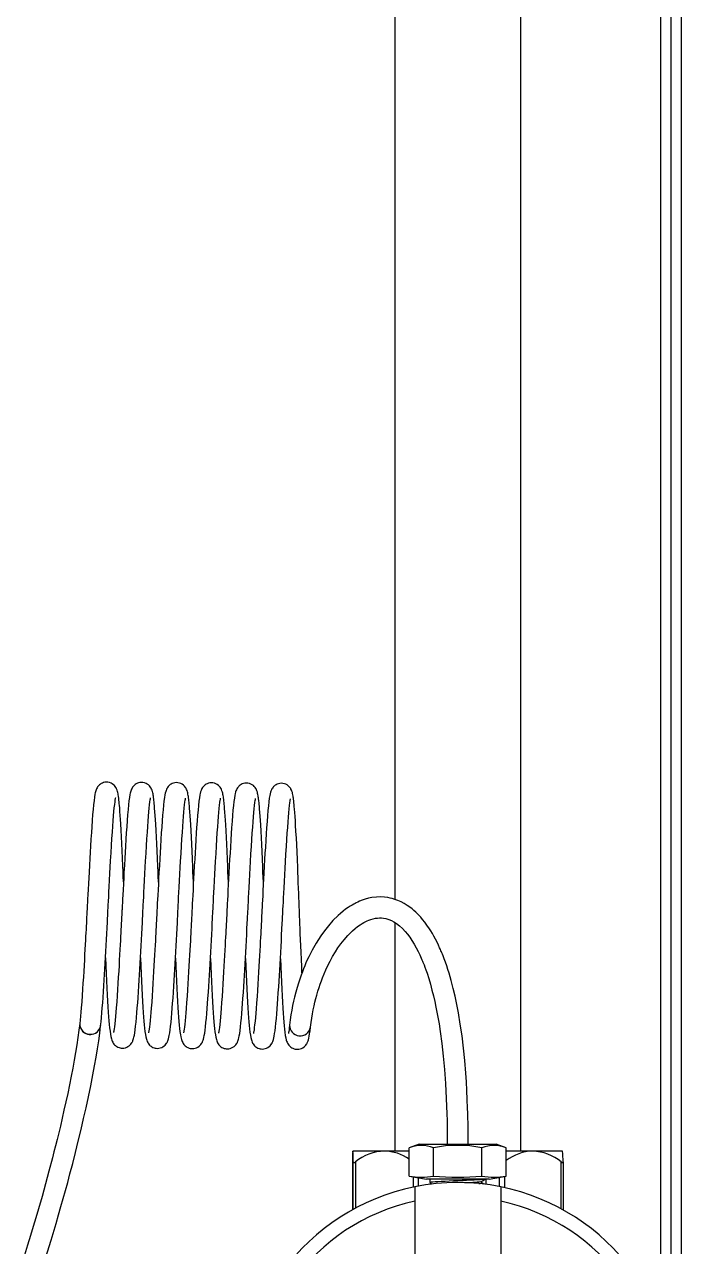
# Model space of a CAD drawing. Header units: millimetres. Extents: x 75 to 2075, y 25 to 1460.
# Drawn here: x 804.8 to 939.1, y 785.6 to 1035.1 of the extents above; entities that cross this region are included whole.
import ezdxf

# ---------------------------------------------------------------- set-up
doc = ezdxf.new("R2010")
doc.units = ezdxf.units.MM
doc.header["$LTSCALE"] = 5

msp = doc.modelspace()

# ---------------------------------------------------------------- linework, layer by layer
at = {"color": 7, "linetype": 'Continuous', "lineweight": 25}
for p, q in [((934.775, 1176.293), (934.775, 769.998)), ((936.918, 762.271), (936.918, 1177.426)), ((939.06, 569.446), (939.06, 1177.426)), ((880.489, 1036.908), (880.489, 856.463)), ((906.203, 805.063), (906.203, 1036.908)), ((880.489, 851.754), (880.489, 805.063)), ((885.489, 806.492), (883.449, 805.749)), ((885.489, 806.492), (901.203, 806.492)), ((903.244, 805.749), (901.203, 806.492)), ((878.36, 805.063), (871.919, 805.063)), ((883.449, 805.063), (878.36, 805.063)), ((883.449, 799.963), (883.449, 805.749)), ((888.397, 799.963), (888.397, 805.749)), ((898.295, 799.963), (898.295, 805.749)), ((903.244, 799.963), (903.244, 805.749)), ((908.663, 805.063), (903.244, 805.063)), ((914.773, 805.063), (908.663, 805.063)), ((871.828, 802.855), (871.828, 793.055)), ((872.009, 793.155), (872.009, 802.855)), ((872.439, 802.855), (872.439, 793.388)), ((914.456, 793.279), (914.456, 802.855)), ((914.864, 802.855), (914.864, 793.055)), ((883.449, 799.963), (886.933, 799.349)), ((884.281, 797.697), (884.281, 799.816)), ((885.296, 799.637), (885.296, 797.896)), ((899.759, 799.349), (886.933, 799.349)), ((887.632, 799.349), (887.632, 798.634)), ((898.287, 798.545), (898.287, 798.902)), ((898.694, 798.31), (898.287, 798.545)), ((899.06, 799.349), (899.06, 798.263)), ((899.759, 799.349), (903.244, 799.963)), ((901.864, 797.808), (901.864, 799.72)), ((902.869, 799.897), (902.869, 797.598)), ((884.56, 797.754), (884.56, 777.92)), ((902.132, 797.754), (902.132, 777.92))]:
    msp.add_line(p, q, dxfattribs=at)
at = {"color": 7, "linetype": 'Continuous', "lineweight": 25, "flags": 128}
for points in [[(825.074, 860.015), (825.072, 860.079), (825.028, 861.149), (824.984, 862.194), (824.941, 863.214), (824.871, 864.848), (824.802, 866.394), (824.736, 867.846), (824.668, 869.236), (824.598, 870.574), (824.525, 871.847), (824.469, 872.75), (824.413, 873.605), (824.355, 874.404), (824.298, 875.138), (824.257, 875.636), (824.219, 876.051), (824.186, 876.396), (824.156, 876.68), (824.13, 876.909), (824.115, 877.031), (824.096, 877.179), (824.072, 877.357), (824.043, 877.561), (824.006, 877.787), (823.962, 878.029), (823.91, 878.278), (823.852, 878.509), (823.769, 878.775), (823.678, 879.004), (823.577, 879.209), (823.518, 879.31), (823.408, 879.473), (823.223, 879.694), (823.028, 879.876), (822.795, 880.046), (822.533, 880.188), (822.252, 880.294), (821.876, 880.373), (821.545, 880.387), (821.298, 880.364), (821.002, 880.299), (820.763, 880.214), (820.545, 880.107), (820.35, 879.983), (820.163, 879.836), (820.032, 879.711), (819.905, 879.568), (819.793, 879.42), (819.683, 879.243), (819.575, 879.033), (819.481, 878.804), (819.407, 878.586), (819.308, 878.209), (819.247, 877.909), (819.149, 877.325), (819.056, 876.631), (818.962, 875.794), (818.869, 874.838), (818.778, 873.77), (818.686, 872.584), (818.592, 871.284), (818.511, 870.103), (818.425, 868.78), (818.335, 867.309), (818.264, 866.11), (818.191, 864.831), (818.116, 863.47), (818.037, 862.014), (817.975, 860.867), (817.911, 859.671), (817.847, 858.484), (817.792, 857.43), (817.744, 856.517), (817.703, 855.751), (817.681, 855.318), (817.662, 854.953), (817.646, 854.655), (817.634, 854.424), (817.626, 854.261), (817.618, 854.118), (817.605, 853.867), (817.58, 853.384), (817.551, 852.808), (817.52, 852.214), (817.489, 851.603), (817.456, 850.973), (817.423, 850.324), (817.388, 849.655), (817.348, 848.899), (817.305, 848.101), (817.257, 847.214), (817.204, 846.239), (817.145, 845.183), (817.085, 844.115), (817.021, 842.987), (816.952, 841.811), (816.88, 840.597), (816.805, 839.359), (816.725, 838.1), (816.64, 836.83), (816.55, 835.568), (816.455, 834.337), (816.381, 833.448), (816.306, 832.602), (816.23, 831.809), (816.153, 831.081), (816.153, 831.081)], [(832.217, 859.968), (832.214, 860.033), (832.171, 861.102), (832.127, 862.148), (832.084, 863.167), (832.014, 864.802), (831.945, 866.348), (831.879, 867.8), (831.811, 869.189), (831.74, 870.527), (831.668, 871.8), (831.612, 872.704), (831.555, 873.558), (831.498, 874.357), (831.441, 875.092), (831.399, 875.59), (831.362, 876.005), (831.328, 876.35), (831.298, 876.633), (831.272, 876.862), (831.258, 876.985), (831.239, 877.132), (831.215, 877.31), (831.185, 877.515), (831.149, 877.741), (831.105, 877.982), (831.052, 878.231), (830.994, 878.463), (830.912, 878.729), (830.821, 878.958), (830.719, 879.162), (830.66, 879.264), (830.55, 879.426), (830.366, 879.647), (830.171, 879.83), (829.937, 880), (829.675, 880.142), (829.395, 880.248), (829.019, 880.326), (828.687, 880.34), (828.441, 880.318), (828.144, 880.252), (827.906, 880.167), (827.687, 880.06), (827.492, 879.937), (827.306, 879.79), (827.174, 879.664), (827.048, 879.522), (826.936, 879.373), (826.826, 879.197), (826.718, 878.986), (826.623, 878.758), (826.55, 878.54), (826.451, 878.163), (826.389, 877.863), (826.292, 877.278), (826.198, 876.585), (826.104, 875.747), (826.012, 874.791), (825.921, 873.724), (825.829, 872.538), (825.735, 871.238), (825.654, 870.056), (825.568, 868.733), (825.477, 867.263), (825.406, 866.064), (825.334, 864.785), (825.259, 863.423), (825.18, 861.968), (825.118, 860.821), (825.053, 859.624), (824.99, 858.438), (824.934, 857.383), (824.886, 856.471), (824.846, 855.705), (824.823, 855.272), (824.804, 854.906), (824.789, 854.608), (824.777, 854.378), (824.769, 854.215), (824.761, 854.072), (824.748, 853.821), (824.723, 853.337), (824.693, 852.761), (824.663, 852.167), (824.632, 851.557), (824.599, 850.927), (824.565, 850.277), (824.53, 849.609), (824.49, 848.853), (824.448, 848.054), (824.4, 847.167), (824.347, 846.193), (824.288, 845.137), (824.228, 844.068), (824.163, 842.941), (824.095, 841.764), (824.023, 840.551), (823.948, 839.313), (823.868, 838.054), (823.783, 836.784), (823.692, 835.522), (823.598, 834.29), (823.524, 833.402), (823.449, 832.555), (823.373, 831.763), (823.296, 831.035), (823.296, 831.035)], [(839.36, 859.922), (839.357, 859.986), (839.313, 861.056), (839.27, 862.102), (839.227, 863.121), (839.156, 864.756), (839.088, 866.301), (839.021, 867.753), (838.953, 869.143), (838.883, 870.481), (838.81, 871.754), (838.754, 872.657), (838.698, 873.512), (838.641, 874.311), (838.584, 875.046), (838.542, 875.543), (838.505, 875.959), (838.471, 876.304), (838.441, 876.587), (838.415, 876.816), (838.4, 876.939), (838.382, 877.086), (838.358, 877.264), (838.328, 877.468), (838.292, 877.695), (838.248, 877.936), (838.195, 878.185), (838.137, 878.416), (838.054, 878.682), (837.964, 878.912), (837.862, 879.116), (837.803, 879.217), (837.693, 879.38), (837.508, 879.601), (837.314, 879.783), (837.08, 879.953), (836.818, 880.096), (836.537, 880.202), (836.162, 880.28), (835.83, 880.294), (835.583, 880.271), (835.287, 880.206), (835.049, 880.121), (834.83, 880.014), (834.635, 879.89), (834.449, 879.743), (834.317, 879.618), (834.19, 879.475), (834.079, 879.327), (833.968, 879.15), (833.861, 878.94), (833.766, 878.711), (833.693, 878.493), (833.594, 878.117), (833.532, 877.816), (833.434, 877.232), (833.341, 876.538), (833.247, 875.701), (833.155, 874.745), (833.064, 873.677), (832.972, 872.491), (832.877, 871.191), (832.796, 870.01), (832.711, 868.687), (832.62, 867.216), (832.549, 866.017), (832.476, 864.738), (832.402, 863.377), (832.322, 861.921), (832.26, 860.774), (832.196, 859.578), (832.133, 858.391), (832.077, 857.337), (832.029, 856.425), (831.989, 855.658), (831.966, 855.225), (831.947, 854.86), (831.932, 854.562), (831.92, 854.331), (831.911, 854.169), (831.904, 854.025), (831.891, 853.775), (831.866, 853.291), (831.836, 852.715), (831.806, 852.121), (831.774, 851.51), (831.742, 850.88), (831.708, 850.231), (831.673, 849.562), (831.633, 848.806), (831.591, 848.008), (831.543, 847.121), (831.489, 846.146), (831.431, 845.09), (831.371, 844.022), (831.306, 842.894), (831.238, 841.718), (831.166, 840.504), (831.09, 839.266), (831.011, 838.007), (830.926, 836.737), (830.835, 835.475), (830.74, 834.244), (830.667, 833.355), (830.592, 832.509), (830.516, 831.716), (830.439, 830.988), (830.439, 830.988)], [(846.502, 859.876), (846.5, 859.94), (846.456, 861.009), (846.412, 862.055), (846.369, 863.075), (846.299, 864.709), (846.23, 866.255), (846.164, 867.707), (846.096, 869.096), (846.026, 870.434), (845.953, 871.707), (845.897, 872.611), (845.841, 873.465), (845.784, 874.265), (845.727, 874.999), (845.685, 875.497), (845.647, 875.912), (845.614, 876.257), (845.584, 876.54), (845.558, 876.769), (845.543, 876.892), (845.524, 877.039), (845.501, 877.217), (845.471, 877.422), (845.434, 877.648), (845.39, 877.889), (845.338, 878.138), (845.28, 878.37), (845.197, 878.636), (845.106, 878.865), (845.005, 879.07), (844.946, 879.171), (844.836, 879.334), (844.651, 879.554), (844.457, 879.737), (844.223, 879.907), (843.961, 880.049), (843.68, 880.155), (843.304, 880.233), (842.973, 880.247), (842.726, 880.225), (842.43, 880.16), (842.192, 880.075), (841.973, 879.967), (841.778, 879.844), (841.591, 879.697), (841.46, 879.571), (841.333, 879.429), (841.221, 879.28), (841.111, 879.104), (841.003, 878.894), (840.909, 878.665), (840.835, 878.447), (840.737, 878.07), (840.675, 877.77), (840.577, 877.186), (840.484, 876.492), (840.39, 875.655), (840.297, 874.699), (840.207, 873.631), (840.114, 872.445), (840.02, 871.145), (839.939, 869.963), (839.853, 868.64), (839.763, 867.17), (839.692, 865.971), (839.619, 864.692), (839.544, 863.33), (839.465, 861.875), (839.403, 860.728), (839.339, 859.532), (839.276, 858.345), (839.22, 857.291), (839.172, 856.378), (839.131, 855.612), (839.109, 855.179), (839.09, 854.813), (839.074, 854.515), (839.062, 854.285), (839.054, 854.122), (839.046, 853.979), (839.033, 853.728), (839.008, 853.245), (838.979, 852.668), (838.948, 852.075), (838.917, 851.464), (838.885, 850.834), (838.851, 850.184), (838.816, 849.516), (838.776, 848.76), (838.733, 847.962), (838.685, 847.074), (838.632, 846.1), (838.574, 845.044), (838.513, 843.975), (838.449, 842.848), (838.38, 841.672), (838.308, 840.458), (838.233, 839.22), (838.153, 837.961), (838.068, 836.691), (837.978, 835.429), (837.883, 834.197), (837.81, 833.309), (837.734, 832.463), (837.658, 831.67), (837.582, 830.942), (837.582, 830.942)], [(853.645, 859.829), (853.642, 859.893), (853.599, 860.963), (853.555, 862.009), (853.512, 863.028), (853.442, 864.663), (853.373, 866.208), (853.307, 867.66), (853.239, 869.05), (853.168, 870.388), (853.096, 871.661), (853.04, 872.565), (852.983, 873.419), (852.926, 874.218), (852.869, 874.953), (852.827, 875.45), (852.79, 875.866), (852.756, 876.211), (852.726, 876.494), (852.7, 876.723), (852.686, 876.846), (852.667, 876.993), (852.643, 877.171), (852.613, 877.376), (852.577, 877.602), (852.533, 877.843), (852.48, 878.092), (852.422, 878.323), (852.34, 878.589), (852.249, 878.819), (852.148, 879.023), (852.088, 879.124), (851.978, 879.287), (851.794, 879.508), (851.599, 879.69), (851.366, 879.86), (851.103, 880.003), (850.823, 880.109), (850.447, 880.187), (850.115, 880.201), (849.869, 880.178), (849.572, 880.113), (849.334, 880.028), (849.115, 879.921), (848.92, 879.798), (848.734, 879.65), (848.602, 879.525), (848.476, 879.383), (848.364, 879.234), (848.254, 879.058), (848.146, 878.847), (848.051, 878.618), (847.978, 878.4), (847.879, 878.024), (847.817, 877.723), (847.72, 877.139), (847.626, 876.445), (847.532, 875.608), (847.44, 874.652), (847.349, 873.584), (847.257, 872.398), (847.163, 871.098), (847.082, 869.917), (846.996, 868.594), (846.905, 867.124), (846.835, 865.925), (846.762, 864.645), (846.687, 863.284), (846.608, 861.828), (846.546, 860.681), (846.481, 859.485), (846.418, 858.299), (846.362, 857.244), (846.314, 856.332), (846.274, 855.565), (846.252, 855.132), (846.233, 854.767), (846.217, 854.469), (846.205, 854.238), (846.197, 854.076), (846.189, 853.932), (846.176, 853.682), (846.151, 853.198), (846.121, 852.622), (846.091, 852.028), (846.06, 851.417), (846.027, 850.788), (845.994, 850.138), (845.959, 849.47), (845.919, 848.713), (845.876, 847.915), (845.828, 847.028), (845.775, 846.054), (845.716, 844.998), (845.656, 843.929), (845.592, 842.802), (845.523, 841.625), (845.451, 840.411), (845.376, 839.173), (845.296, 837.915), (845.211, 836.644), (845.121, 835.382), (845.026, 834.151), (844.952, 833.262), (844.877, 832.416), (844.801, 831.623), (844.724, 830.895), (844.724, 830.895)], [(861.53, 841.45), (861.473, 842.732), (861.412, 844.152), (861.348, 845.666), (861.294, 846.941), (861.241, 848.238), (861.193, 849.432), (861.15, 850.508), (861.112, 851.461), (861.08, 852.287), (861.053, 852.987), (861.031, 853.559), (861.014, 854.004), (861, 854.372), (860.984, 854.78), (860.965, 855.295), (860.939, 855.951), (860.908, 856.75), (860.872, 857.688), (860.829, 858.757), (860.785, 859.847), (860.741, 860.916), (860.698, 861.962), (860.655, 862.982), (860.584, 864.616), (860.516, 866.162), (860.449, 867.614), (860.382, 869.003), (860.311, 870.341), (860.238, 871.614), (860.183, 872.518), (860.126, 873.372), (860.069, 874.172), (860.012, 874.906), (859.97, 875.404), (859.933, 875.819), (859.899, 876.164), (859.869, 876.448), (859.843, 876.677), (859.828, 876.799), (859.81, 876.946), (859.786, 877.125), (859.756, 877.329), (859.72, 877.555), (859.676, 877.796), (859.623, 878.045), (859.565, 878.277), (859.483, 878.543), (859.392, 878.772), (859.29, 878.977), (859.231, 879.078), (859.121, 879.241), (858.936, 879.461), (858.742, 879.644), (858.508, 879.814), (858.246, 879.956), (857.965, 880.062), (857.59, 880.141), (857.258, 880.154), (857.012, 880.132), (856.715, 880.067), (856.477, 879.982), (856.258, 879.874), (856.063, 879.751), (855.877, 879.604), (855.745, 879.478), (855.619, 879.336), (855.507, 879.187), (855.396, 879.011), (855.289, 878.801), (855.194, 878.572), (855.121, 878.354), (855.022, 877.977), (854.96, 877.677), (854.863, 877.093), (854.769, 876.399), (854.675, 875.562), (854.583, 874.606), (854.492, 873.538), (854.4, 872.352), (854.305, 871.052), (854.225, 869.871), (854.139, 868.548), (854.048, 867.077), (853.977, 865.878), (853.905, 864.599), (853.83, 863.237), (853.75, 861.782), (853.688, 860.635), (853.624, 859.439), (853.561, 858.252), (853.505, 857.198), (853.457, 856.285), (853.417, 855.519), (853.394, 855.086), (853.375, 854.72), (853.36, 854.422), (853.348, 854.192), (853.339, 854.029), (853.332, 853.886), (853.319, 853.635), (853.294, 853.152), (853.264, 852.576), (853.234, 851.982), (853.202, 851.371), (853.17, 850.741), (853.136, 850.092), (853.101, 849.423), (853.061, 848.667), (853.019, 847.869), (852.971, 846.981), (852.917, 846.007), (852.859, 844.951), (852.799, 843.883), (852.734, 842.755), (852.666, 841.579), (852.594, 840.365), (852.519, 839.127), (852.439, 837.868), (852.354, 836.598), (852.263, 835.336), (852.168, 834.104), (852.095, 833.216), (852.02, 832.37), (851.944, 831.577), (851.867, 830.849), (851.867, 830.849)], [(820.412, 830.604), (820.501, 831.444), (820.587, 832.355), (820.672, 833.322), (820.753, 834.326), (820.831, 835.353), (820.905, 836.388), (820.989, 837.622), (821.066, 838.83), (821.137, 839.999), (821.205, 841.126), (821.268, 842.2), (821.34, 843.451), (821.407, 844.637), (821.474, 845.833), (821.54, 847.036), (821.604, 848.24), (821.668, 849.441), (821.73, 850.634), (821.79, 851.791), (821.828, 852.54), (821.861, 853.175), (821.888, 853.694), (821.912, 854.161), (821.94, 854.697), (821.972, 855.305), (822.014, 856.107), (822.061, 857), (822.113, 857.982), (822.169, 859.047), (822.239, 860.352), (822.313, 861.725), (822.386, 863.057), (822.455, 864.328), (822.547, 865.942), (822.637, 867.464), (822.726, 868.883), (822.813, 870.195), (822.896, 871.397), (822.977, 872.495), (823.055, 873.484), (823.129, 874.366), (823.203, 875.148), (823.276, 875.826), (823.345, 876.389), (823.409, 876.833), (823.438, 877.009), (823.465, 877.155), (823.482, 877.239), (823.481, 877.246)], [(827.555, 830.557), (827.643, 831.397), (827.73, 832.309), (827.814, 833.275), (827.896, 834.28), (827.974, 835.307), (828.048, 836.342), (828.131, 837.576), (828.209, 838.784), (828.28, 839.952), (828.348, 841.079), (828.411, 842.153), (828.483, 843.405), (828.55, 844.591), (828.617, 845.787), (828.682, 846.99), (828.747, 848.194), (828.811, 849.394), (828.873, 850.587), (828.933, 851.744), (828.971, 852.494), (829.004, 853.129), (829.031, 853.648), (829.055, 854.115), (829.083, 854.651), (829.114, 855.258), (829.156, 856.061), (829.203, 856.954), (829.255, 857.935), (829.312, 859.001), (829.382, 860.305), (829.456, 861.679), (829.528, 863.01), (829.598, 864.282), (829.69, 865.896), (829.78, 867.417), (829.869, 868.837), (829.955, 870.148), (830.039, 871.351), (830.12, 872.449), (830.198, 873.438), (830.272, 874.319), (830.346, 875.101), (830.419, 875.78), (830.488, 876.343), (830.552, 876.786), (830.581, 876.963), (830.608, 877.109), (830.624, 877.193), (830.623, 877.2)], [(828.545, 844.496), (828.613, 842.914), (828.684, 841.308), (828.756, 839.768), (828.829, 838.302), (828.903, 836.918), (828.977, 835.625), (829.05, 834.441), (829.121, 833.374), (829.189, 832.423), (829.256, 831.579), (829.323, 830.83), (829.392, 830.152), (829.47, 829.495), (829.559, 828.876), (829.644, 828.403), (829.765, 827.904), (829.834, 827.69), (829.92, 827.469), (830.024, 827.254), (830.135, 827.065), (830.269, 826.879), (830.412, 826.716), (830.558, 826.578), (830.703, 826.462), (830.891, 826.338), (831.073, 826.242), (831.354, 826.133), (831.543, 826.084), (831.758, 826.048), (832.04, 826.034), (832.311, 826.055), (832.597, 826.115), (832.88, 826.214), (833.131, 826.342), (833.395, 826.524), (833.593, 826.703), (833.743, 826.87), (833.885, 827.065), (833.925, 827.127), (833.955, 827.177), (833.998, 827.255), (834.046, 827.349), (834.098, 827.464), (834.153, 827.604), (834.213, 827.776), (834.275, 827.986), (834.354, 828.3), (834.437, 828.694), (834.522, 829.184), (834.61, 829.785), (834.698, 830.511), (834.786, 831.351), (834.873, 832.263), (834.957, 833.229), (835.038, 834.233), (835.116, 835.26), (835.191, 836.295), (835.274, 837.53), (835.351, 838.737), (835.423, 839.906), (835.49, 841.033), (835.553, 842.107), (835.626, 843.359), (835.693, 844.545), (835.759, 845.741), (835.825, 846.943), (835.89, 848.147), (835.954, 849.348), (836.016, 850.541), (836.075, 851.698), (836.114, 852.447), (836.146, 853.082), (836.173, 853.601), (836.197, 854.068), (836.225, 854.604), (836.257, 855.212), (836.299, 856.014), (836.346, 856.908), (836.398, 857.889), (836.455, 858.954), (836.524, 860.259), (836.599, 861.632), (836.671, 862.964), (836.741, 864.236), (836.832, 865.849), (836.923, 867.371), (837.012, 868.791), (837.098, 870.102), (837.182, 871.305), (837.263, 872.402), (837.34, 873.391), (837.415, 874.273), (837.489, 875.055), (837.561, 875.734), (837.63, 876.297), (837.694, 876.74), (837.724, 876.916), (837.751, 877.062), (837.767, 877.147), (837.766, 877.153)], [(835.687, 844.45), (835.755, 842.868), (835.826, 841.261), (835.898, 839.722), (835.972, 838.256), (836.046, 836.872), (836.12, 835.579), (836.193, 834.395), (836.264, 833.328), (836.332, 832.377), (836.399, 831.532), (836.465, 830.784), (836.534, 830.106), (836.613, 829.448), (836.702, 828.829), (836.787, 828.356), (836.908, 827.858), (836.977, 827.643), (837.063, 827.422), (837.166, 827.208), (837.277, 827.019), (837.412, 826.832), (837.554, 826.67), (837.7, 826.532), (837.846, 826.416), (838.034, 826.292), (838.216, 826.196), (838.497, 826.087), (838.685, 826.037), (838.901, 826.002), (839.182, 825.988), (839.454, 826.009), (839.739, 826.068), (840.023, 826.168), (840.274, 826.296), (840.538, 826.478), (840.736, 826.657), (840.886, 826.824), (841.028, 827.019), (841.068, 827.081), (841.098, 827.131), (841.141, 827.208), (841.189, 827.303), (841.241, 827.417), (841.296, 827.558), (841.355, 827.73), (841.418, 827.94), (841.497, 828.253), (841.579, 828.648), (841.665, 829.137), (841.752, 829.738), (841.841, 830.465), (841.929, 831.304), (842.015, 832.216), (842.1, 833.182), (842.181, 834.187), (842.259, 835.214), (842.333, 836.249), (842.417, 837.483), (842.494, 838.691), (842.566, 839.859), (842.633, 840.986), (842.696, 842.061), (842.768, 843.312), (842.835, 844.498), (842.902, 845.694), (842.968, 846.897), (843.033, 848.101), (843.096, 849.301), (843.158, 850.495), (843.218, 851.652), (843.256, 852.401), (843.289, 853.036), (843.316, 853.555), (843.34, 854.022), (843.368, 854.558), (843.4, 855.165), (843.442, 855.968), (843.489, 856.861), (843.541, 857.843), (843.597, 858.908), (843.667, 860.212), (843.741, 861.586), (843.814, 862.918), (843.884, 864.189), (843.975, 865.803), (844.065, 867.324), (844.154, 868.744), (844.241, 870.056), (844.324, 871.258), (844.405, 872.356), (844.483, 873.345), (844.558, 874.226), (844.631, 875.008), (844.704, 875.687), (844.773, 876.25), (844.837, 876.693), (844.866, 876.87), (844.893, 877.016), (844.91, 877.1), (844.909, 877.107)], [(842.83, 844.404), (842.898, 842.821), (842.969, 841.215), (843.041, 839.676), (843.114, 838.209), (843.188, 836.825), (843.262, 835.532), (843.335, 834.348), (843.406, 833.282), (843.475, 832.33), (843.541, 831.486), (843.608, 830.737), (843.677, 830.059), (843.755, 829.402), (843.844, 828.783), (843.93, 828.31), (844.051, 827.812), (844.119, 827.597), (844.206, 827.376), (844.309, 827.161), (844.42, 826.973), (844.555, 826.786), (844.697, 826.624), (844.843, 826.485), (844.988, 826.369), (845.176, 826.245), (845.359, 826.149), (845.64, 826.04), (845.828, 825.991), (846.043, 825.955), (846.325, 825.942), (846.596, 825.962), (846.882, 826.022), (847.166, 826.122), (847.417, 826.249), (847.681, 826.432), (847.879, 826.61), (848.028, 826.777), (848.171, 826.972), (848.211, 827.035), (848.24, 827.084), (848.284, 827.162), (848.331, 827.256), (848.383, 827.371), (848.439, 827.511), (848.498, 827.683), (848.561, 827.893), (848.639, 828.207), (848.722, 828.601), (848.808, 829.091), (848.895, 829.692), (848.983, 830.418), (849.071, 831.258), (849.158, 832.17), (849.242, 833.136), (849.324, 834.141), (849.402, 835.167), (849.476, 836.202), (849.56, 837.437), (849.637, 838.644), (849.708, 839.813), (849.776, 840.94), (849.839, 842.014), (849.911, 843.266), (849.978, 844.452), (850.045, 845.648), (850.11, 846.85), (850.175, 848.054), (850.239, 849.255), (850.301, 850.448), (850.361, 851.605), (850.399, 852.354), (850.432, 852.989), (850.459, 853.508), (850.483, 853.975), (850.511, 854.511), (850.542, 855.119), (850.584, 855.921), (850.631, 856.815), (850.683, 857.796), (850.74, 858.861), (850.81, 860.166), (850.884, 861.539), (850.956, 862.871), (851.026, 864.143), (851.118, 865.757), (851.208, 867.278), (851.297, 868.698), (851.383, 870.009), (851.467, 871.212), (851.548, 872.309), (851.626, 873.298), (851.7, 874.18), (851.774, 874.962), (851.847, 875.641), (851.916, 876.204), (851.98, 876.647), (852.009, 876.823), (852.036, 876.969), (852.052, 877.054), (852.051, 877.06)], [(849.973, 844.357), (850.041, 842.775), (850.112, 841.169), (850.184, 839.629), (850.257, 838.163), (850.331, 836.779), (850.405, 835.486), (850.478, 834.302), (850.549, 833.235), (850.617, 832.284), (850.684, 831.44), (850.751, 830.691), (850.82, 830.013), (850.898, 829.355), (850.987, 828.736), (851.072, 828.263), (851.193, 827.765), (851.262, 827.551), (851.348, 827.329), (851.452, 827.115), (851.563, 826.926), (851.697, 826.739), (851.84, 826.577), (851.986, 826.439), (852.131, 826.323), (852.319, 826.199), (852.502, 826.103), (852.782, 825.994), (852.971, 825.944), (853.186, 825.909), (853.468, 825.895), (853.739, 825.916), (854.025, 825.975), (854.308, 826.075), (854.56, 826.203), (854.823, 826.385), (855.021, 826.564), (855.171, 826.731), (855.314, 826.926), (855.353, 826.988), (855.383, 827.038), (855.426, 827.116), (855.474, 827.21), (855.526, 827.325), (855.581, 827.465), (855.641, 827.637), (855.703, 827.847), (855.782, 828.161), (855.865, 828.555), (855.95, 829.045), (856.038, 829.645), (856.126, 830.372), (856.214, 831.212), (856.301, 832.123), (856.385, 833.09), (856.466, 834.094), (856.545, 835.121), (856.619, 836.156), (856.702, 837.39), (856.779, 838.598), (856.851, 839.766), (856.918, 840.894), (856.981, 841.968), (857.054, 843.219), (857.121, 844.405), (857.187, 845.601), (857.253, 846.804), (857.318, 848.008), (857.382, 849.209), (857.444, 850.402), (857.503, 851.559), (857.542, 852.308), (857.574, 852.943), (857.601, 853.462), (857.626, 853.929), (857.653, 854.465), (857.685, 855.072), (857.727, 855.875), (857.774, 856.768), (857.826, 857.75), (857.883, 858.815), (857.952, 860.12), (858.027, 861.493), (858.099, 862.825), (858.169, 864.096), (858.26, 865.71), (858.351, 867.232), (858.44, 868.651), (858.526, 869.963), (858.61, 871.165), (858.691, 872.263), (858.768, 873.252), (858.843, 874.133), (858.917, 874.916), (858.989, 875.594), (859.058, 876.157), (859.122, 876.6), (859.152, 876.777), (859.179, 876.923), (859.195, 877.007), (859.194, 877.014)], [(895.489, 806.492), (895.487, 807.456), (895.482, 808.317), (895.475, 809.108), (895.464, 809.947), (895.449, 810.843), (895.428, 811.795), (895.402, 812.8), (895.37, 813.856), (895.303, 815.608), (895.218, 817.398), (895.114, 819.191), (894.99, 820.986), (894.778, 823.543), (894.521, 826.084), (894.216, 828.59), (893.871, 830.994), (893.488, 833.278), (893.159, 835.011), (892.807, 836.67), (892.431, 838.265), (892.007, 839.884), (891.799, 840.623), (891.577, 841.366), (891.344, 842.114), (891.097, 842.863), (890.836, 843.612), (890.57, 844.339), (890.336, 844.945), (890.208, 845.266), (890.097, 845.539), (890.003, 845.765), (889.926, 845.946), (889.819, 846.195), (889.646, 846.586), (889.405, 847.111), (889.121, 847.7), (888.795, 848.34), (888.473, 848.937), (888.158, 849.489), (887.85, 850), (887.551, 850.47), (887.062, 851.189), (886.601, 851.812), (886.173, 852.348), (885.774, 852.812), (885.406, 853.212), (885.069, 853.555), (884.767, 853.846), (884.407, 854.171), (884.021, 854.496), (883.544, 854.864), (883.003, 855.239), (882.419, 855.598), (881.788, 855.933), (881.114, 856.234), (880.496, 856.461), (879.98, 856.616), (879.546, 856.723), (879.07, 856.817), (878.391, 856.907), (877.617, 856.95), (876.752, 856.925), (875.802, 856.811), (875.126, 856.675), (874.427, 856.484), (873.811, 856.275), (873.309, 856.076), (872.916, 855.902), (872.628, 855.764), (872.378, 855.638), (872.106, 855.492), (871.774, 855.304), (871.383, 855.067), (870.937, 854.776), (870.447, 854.43), (869.915, 854.023), (869.394, 853.592), (868.897, 853.15), (867.856, 852.117), (866.928, 851.069), (866.106, 850.029), (865.382, 849.016), (864.441, 847.548), (863.622, 846.108), (862.916, 844.718), (862.62, 844.085), (862.345, 843.471), (862.09, 842.875), (861.853, 842.293), (861.612, 841.672), (861.349, 840.959), (861.08, 840.189), (860.81, 839.359), (860.54, 838.467), (860.274, 837.513), (860.014, 836.494), (859.818, 835.648), (859.63, 834.76), (859.453, 833.831), (859.289, 832.86), (859.14, 831.846), (859.008, 830.789)], [(863.27, 830.339), (863.389, 831.292), (863.524, 832.205), (863.672, 833.079), (863.831, 833.914), (864, 834.71), (864.176, 835.469), (864.357, 836.192), (864.543, 836.878), (864.78, 837.69), (865.018, 838.448), (865.255, 839.154), (865.49, 839.809), (865.719, 840.415), (866.05, 841.235), (866.409, 842.064), (866.816, 842.938), (867.275, 843.847), (867.787, 844.782), (868.354, 845.732), (868.883, 846.545), (869.47, 847.371), (870.138, 848.225), (870.889, 849.084), (871.355, 849.566), (871.846, 850.036), (872.363, 850.487), (872.901, 850.913), (873.399, 851.266), (873.823, 851.536), (874.172, 851.737), (874.319, 851.816), (874.448, 851.883), (874.59, 851.953), (874.831, 852.065), (875.175, 852.209), (875.617, 852.366), (876.085, 852.498), (876.568, 852.595), (876.987, 852.647), (877.352, 852.667), (877.746, 852.66), (878.191, 852.616), (878.648, 852.533), (879.244, 852.361), (879.784, 852.141), (880.319, 851.862), (880.829, 851.537), (881.457, 851.056), (882.051, 850.513), (882.619, 849.91), (883.082, 849.354), (883.543, 848.74), (883.999, 848.067), (884.45, 847.335), (884.874, 846.581), (885.256, 845.842), (885.597, 845.133), (885.889, 844.483), (886.045, 844.119), (886.158, 843.846), (886.246, 843.631), (886.348, 843.375), (886.466, 843.074), (886.642, 842.606), (886.843, 842.05), (887.068, 841.398), (887.426, 840.286), (887.77, 839.12), (888.088, 837.95), (888.381, 836.782), (888.648, 835.623), (888.893, 834.479), (889.233, 832.726), (889.522, 831.049), (889.767, 829.466), (890.095, 827.027), (890.385, 824.446), (890.634, 821.721), (890.841, 818.849), (891.003, 815.829), (891.069, 814.2), (891.118, 812.688), (891.153, 811.303), (891.176, 810.053), (891.188, 809.173), (891.196, 808.383), (891.201, 807.524), (891.203, 806.492)], [(821.402, 844.543), (821.47, 842.96), (821.541, 841.354), (821.613, 839.815), (821.686, 838.348), (821.76, 836.965), (821.834, 835.672), (821.907, 834.487), (821.978, 833.421), (822.047, 832.469), (822.113, 831.625), (822.18, 830.876), (822.249, 830.199), (822.327, 829.541), (822.416, 828.922), (822.502, 828.449), (822.622, 827.951), (822.691, 827.736), (822.778, 827.515), (822.881, 827.3), (822.992, 827.112), (823.127, 826.925), (823.269, 826.763), (823.415, 826.624), (823.56, 826.509), (823.748, 826.385), (823.931, 826.289), (824.212, 826.18), (824.4, 826.13), (824.615, 826.095), (824.897, 826.081), (825.168, 826.102), (825.454, 826.161), (825.738, 826.261), (825.989, 826.388), (826.253, 826.571), (826.451, 826.75), (826.6, 826.917), (826.743, 827.111), (826.783, 827.174), (826.812, 827.223), (826.856, 827.301), (826.903, 827.396), (826.955, 827.51), (827.011, 827.651), (827.07, 827.822), (827.132, 828.033), (827.211, 828.346), (827.294, 828.74), (827.38, 829.23), (827.467, 829.831), (827.555, 830.557)], [(857.115, 844.311), (857.183, 842.728), (857.254, 841.122), (857.326, 839.583), (857.4, 838.116), (857.474, 836.733), (857.548, 835.44), (857.621, 834.255), (857.692, 833.189), (857.76, 832.237), (857.827, 831.393), (857.894, 830.644), (857.963, 829.967), (858.041, 829.309), (858.13, 828.69), (858.215, 828.217), (858.336, 827.719), (858.405, 827.504), (858.491, 827.283), (858.594, 827.068), (858.705, 826.88), (858.84, 826.693), (858.983, 826.531), (859.129, 826.392), (859.274, 826.276), (859.462, 826.153), (859.644, 826.056), (859.925, 825.948), (860.113, 825.898), (860.329, 825.863), (860.61, 825.849), (860.882, 825.87), (861.168, 825.929), (861.451, 826.029), (861.702, 826.156), (861.966, 826.339), (862.164, 826.518), (862.314, 826.685), (862.456, 826.879), (862.496, 826.942), (862.526, 826.991), (862.569, 827.069), (862.617, 827.163), (862.669, 827.278), (862.724, 827.418), (862.783, 827.59), (862.846, 827.8), (862.925, 828.114), (863.007, 828.508), (863.093, 828.998), (863.18, 829.599), (863.269, 830.325)], [(816.154, 831.083), (815.987, 829.728), (815.786, 828.287), (815.555, 826.779), (815.297, 825.219), (815.017, 823.623), (814.718, 822.005), (814.403, 820.378), (814.045, 818.596), (813.676, 816.831), (813.301, 815.096), (812.924, 813.403), (812.549, 811.762), (812.179, 810.182), (811.838, 808.756), (811.506, 807.398), (811.187, 806.113), (810.878, 804.887), (810.567, 803.671), (809.863, 800.986), (809.151, 798.353), (808.436, 795.784), (807.723, 793.289), (807.185, 791.448), (806.652, 789.658), (806.095, 787.82), (805.493, 785.875), (804.846, 783.821)], [(823.296, 831.035), (823.229, 830.461), (823.169, 830.017), (823.119, 829.689), (823.089, 829.51), (823.065, 829.382), (823.05, 829.303), (823.046, 829.274), (823.048, 829.275)], [(830.439, 830.988), (830.371, 830.415), (830.312, 829.971), (830.262, 829.642), (830.232, 829.463), (830.208, 829.335), (830.193, 829.257), (830.189, 829.227), (830.19, 829.229)], [(809.201, 783.381), (810.294, 786.903), (811.31, 790.289), (811.819, 792.03), (812.308, 793.731), (812.777, 795.394), (813.227, 797.017), (813.679, 798.676), (814.144, 800.414), (814.705, 802.557), (815.274, 804.791), (815.847, 807.105), (816.417, 809.485), (816.93, 811.691), (817.431, 813.925), (817.916, 816.171), (818.38, 818.412), (818.818, 820.631), (819.158, 822.449), (819.474, 824.223), (819.76, 825.942), (820.015, 827.588), (820.233, 829.148), (820.412, 830.602)], [(837.582, 830.942), (837.514, 830.368), (837.454, 829.924), (837.405, 829.596), (837.374, 829.417), (837.35, 829.289), (837.335, 829.21), (837.332, 829.181), (837.333, 829.182)], [(844.724, 830.895), (844.657, 830.322), (844.597, 829.878), (844.547, 829.549), (844.517, 829.37), (844.493, 829.242), (844.478, 829.164), (844.474, 829.134), (844.476, 829.136)], [(851.867, 830.849), (851.799, 830.276), (851.74, 829.831), (851.69, 829.503), (851.66, 829.324), (851.636, 829.196), (851.621, 829.117), (851.617, 829.088), (851.619, 829.09)], [(859.01, 830.803), (858.942, 830.229), (858.883, 829.785), (858.833, 829.457), (858.802, 829.278), (858.779, 829.149), (858.763, 829.071), (858.76, 829.041), (858.761, 829.043)], [(872.009, 802.855), (872.043, 802.742), (872.145, 802.71), (872.294, 802.763), (872.439, 802.855)], [(914.456, 802.855), (914.64, 802.742), (914.779, 802.71), (914.849, 802.763), (914.864, 802.855)], [(899.06, 799.349), (898.992, 799.314), (898.782, 799.278), (898.435, 799.241), (897.963, 799.205), (897.387, 799.17), (896.714, 799.136), (895.945, 799.099), (895.107, 799.062), (894.229, 799.026), (893.346, 798.992), (892.463, 798.957), (891.586, 798.921), (890.747, 798.884), (889.978, 798.847), (889.306, 798.813), (888.73, 798.779), (888.257, 798.742), (887.91, 798.705), (887.7, 798.669), (887.632, 798.634), (887.661, 798.62)], [(887.644, 798.62), (888.032, 798.396), (888.15, 798.328)], [(898.161, 798.852), (898.541, 799.075), (898.921, 799.299)]]:
    msp.add_lwpolyline(points, dxfattribs=at)
at = {"color": 7, "linetype": 'Continuous', "lineweight": 25}
for centre, radius, start, end in [((817.93, 830.892), 1.787, 173.85629, 212.7696), ((818.206, 830.975), 2.055, 177.0336, 271.84364), ((818.281, 831.039), 2.162, 210.99484, 351.91656), ((818.425, 830.928), 2.014, 265.64747, 350.71819), ((861.158, 830.739), 2.15, 178.67725, 349.25797), ((861.159, 830.739), 2.15, 178.28747, 348.88943), ((885.923, 799.411), 6.804, 68.6741, 111.3259), ((893.346, 780.075), 26.147, 79.0899, 100.9101), ((900.769, 799.411), 6.804, 68.6741, 111.3259), ((896.776, 802.94), 24.948, 175.11729, 180.19409), ((848.604, 803.003), 23.406, 359.63849, 5.05012), ((878.651, 795.239), 9.828, 91.69607, 129.2033), ((878.066, 795.463), 9.605, 55.91564, 88.24607), ((908.907, 795.896), 9.17, 91.52801, 128.14423), ((908.283, 795.36), 9.71, 50.51931, 87.75583), ((891.33, 802.997), 23.534, 359.6533, 5.03531), ((885.923, 813.161), 13.428, 259.38156, 280.61844), ((893.346, 754.348), 44.286, 78.55748, 101.44252), ((893.346, 853.626), 53.891, 264.73119, 275.26881), ((893.542, 839.666), 41.073, 271.70322, 276.43605), ((897.611, 800.409), 1.982, 270.36036, 289.93551), ((900.769, 813.161), 13.428, 259.38156, 280.61844), ((893.346, 754.349), 44.286, 101.44266, 78.55734), ((893.346, 754.349), 41.429, 102.24363, 77.75637)]:
    msp.add_arc(centre, radius, start, end, dxfattribs=at)

doc.saveas('drawing.dxf')
